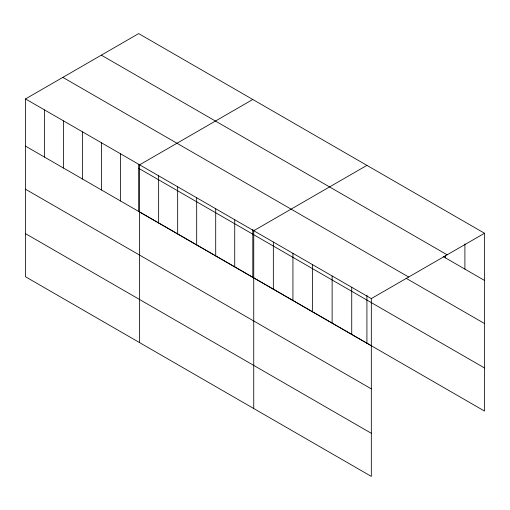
<?xml version="1.0" encoding="UTF-8"?>
<svg xmlns="http://www.w3.org/2000/svg" width="510" height="510" viewBox="0 0 510 510"><rect width="100%" height="100%" fill="white"/><g stroke="black" fill="none" stroke-linecap="round" stroke-linejoin="round"><path stroke-width="0.76" d="M25.5 98.934L371.325 298.592L371.325 476.41L25.5 276.751L25.5 98.934L138.675 33.59L484.5 233.248L484.5 411.066L138.675 211.408L138.675 164.335M252.801 99.475L139.619 164.819L139.619 342.637M366.919 165.367L253.744 230.705L253.744 408.523M371.325 298.592L484.5 233.248M101.331 55.156L447.149 254.815M443.279 256.632L484.5 280.43M62.851 77.367L408.669 277.026M406.113 278.281L484.5 323.538M138.675 168.3L484.5 367.959M25.5 146.115L371.325 345.774M25.5 189.223L371.325 388.881M25.5 233.637L371.325 433.296M464.903 243.952L464.903 269.114M445.306 255.44L445.306 257.799M366.919 295.315L366.919 343.185M351.728 287.277L351.728 334.458M332.131 275.961L332.131 323.142M312.534 264.652L312.534 311.833M292.938 253.336L292.938 300.517M273.341 242.02L273.341 289.202M252.801 229.423L252.801 277.293M234.721 219.727L234.721 266.909M215.704 208.743L215.704 255.924M196.681 197.765L196.681 244.947M177.665 186.781L177.665 233.962M158.642 175.803L158.642 222.985M120.602 153.841L120.602 201.016M101.579 142.857L101.579 190.039M82.563 131.88L82.563 179.055M63.54 120.895L63.54 168.077M44.523 109.911L44.523 157.093"/></g></svg>
